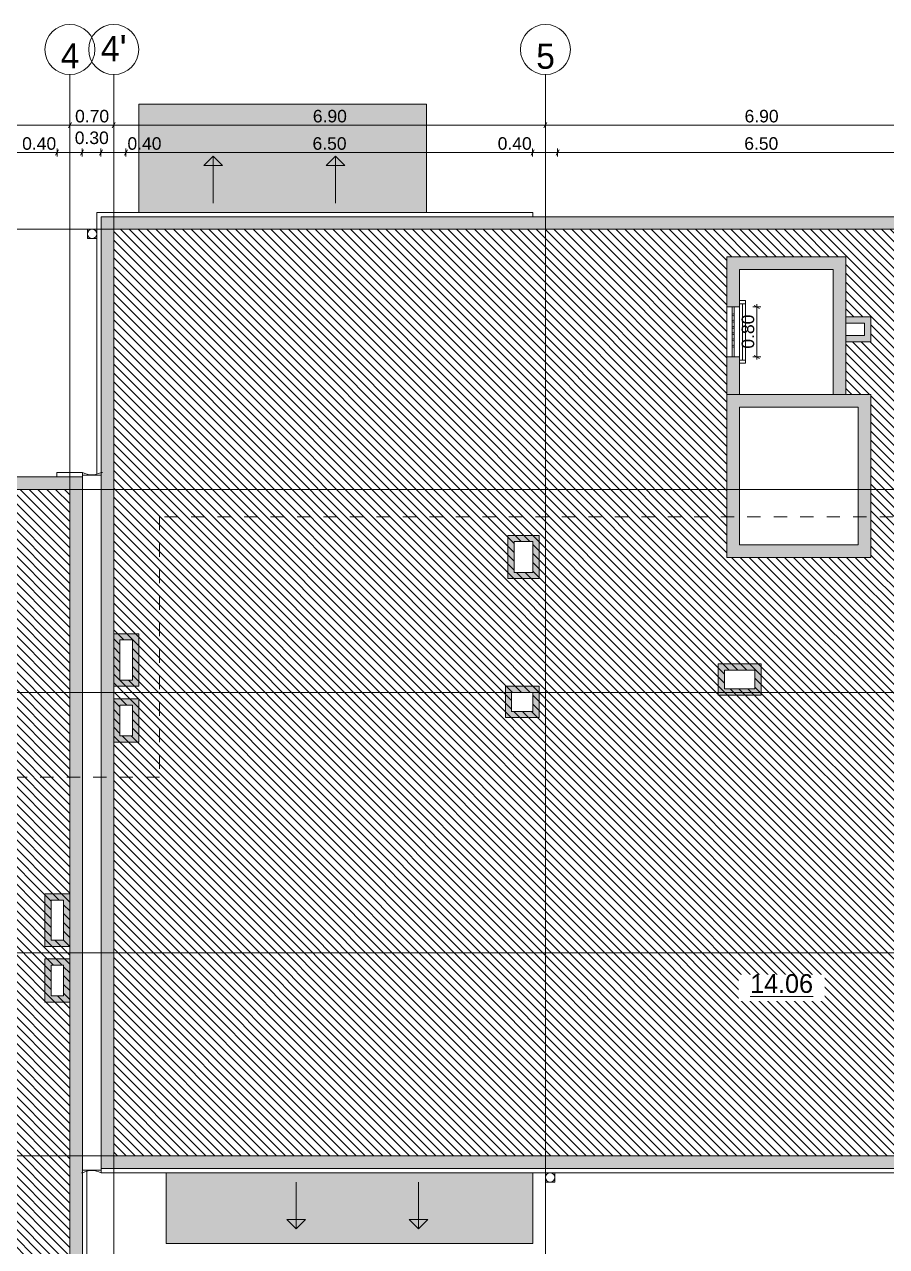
# Model space of a CAD drawing. Header units: millimetres. Extents: x 475159934 to 476245151, y 4620917055 to 4621447368.
# Drawn here: x 475253397 to 475267177, y 4621192335 to 4621211854 of the extents above; entities that cross this region are included whole.
import ezdxf

# ---------------------------------------------------------------- set-up
doc = ezdxf.new("R2010")
doc.units = ezdxf.units.MM
doc.header["$MEASUREMENT"] = 0
doc.set_wipeout_variables(frame=1)
doc.linetypes.add('Dashed', pattern=[423.333333, 211.666667, -211.666667])
doc.linetypes.add('Wipeout_Contour', pattern=[1000, 0, -1000])
for name, color, linetype, lineweight in [('0_Pen_No__42_Pen_No__250_Pen_No__5', 5, 'Continuous', 0), ('0_Pen_No__7_Pen_No__250', 7, 'Continuous', 0), ('0_Pen_No__7_Pen_No__4', 7, 'Continuous', 0), ('0_Pen_No__7_Pen_No__7', 7, 'Continuous', 0), ('0_Pen_No__7_Pen_No__8', 8, 'Continuous', 0), ('2D Drafting - General_Pen_No__1_Pen_No__7', 7, 'Continuous', 0), ('2D Drafting - General_Pen_No__250_Pen_No__154', 154, 'Continuous', 0), ('2D Drafting - General_Pen_No__250_Pen_No__7_Pen_No__154', 154, 'Continuous', 0), ('2D Drafting - General_Pen_No__250_Pen_No__7_Pen_No__250', 7, 'Continuous', 0), ('2D Drafting - General_Pen_No__250_Pen_No__7_Pen_No__7', 7, 'Continuous', 0), ('Annotation - Text_Pen_No__7_Pen_No__5', 5, 'Continuous', 0), ('Drawing & Figure_Pen_No__7', 7, 'Continuous', 0), ('gegmebi_Pen_No__7_Pen_No__7', 7, 'Continuous', 0), ('New_._Pen_No__1', 1, 'Continuous', 0), ('New_0_Pen_No__250', 7, 'Continuous', 0), ('New_2D Drafting - General_Pen_No__250_Pen_No__154', 154, 'Continuous', 0), ('New_reg_nak_Pen_No__7', 7, 'Continuous', 0), ('New_shenobebi_Pen_No__1', 1, 'Continuous', 0), ('New_shenobebi_Pen_No__7', 7, 'Continuous', 0), ('New_Structural - Bearing_Pen_No__250', 7, 'Continuous', 0), ('zoma_Pen_No__142', 142, 'Continuous', 0), ('zoma_Pen_No__5_Pen_No__5', 5, 'Continuous', 0)]:
    doc.layers.add(name, color=color, linetype=linetype, lineweight=lineweight)
doc.layers.add('0_Pen_No__7_Pen_No__252', color=7, linetype='Continuous', lineweight=0, true_color=0x666666)
doc.layers.add('zoma', color=7, linetype='Continuous')
doc.styles.add('GENERATED_STYLE_3', font='arial.ttf')
doc.styles.add('GENERATED_STYLE_4', font='ACADMTAV.TTF')
doc.styles.add('GENERATED_STYLE_6', font='avaza.ttf')
doc.dimstyles.new('GENERATED_STYLE__3', dxfattribs={"dimtxt": 200, "dimasz": 64.421331, "dimexe": 0.18, "dimexo": 3, "dimgap": 0, "dimtad": 1, "dimtih": 1, "dimtoh": 1, "dimlfac": 0.001, "dimzin": 0, "dimdsep": 46, "dimtxsty": 'GENERATED_STYLE_3', "dimblk": 'ARROWHEAD_2', "dimblk1": 'ARROWHEAD_2', "dimblk2": 'ARROWHEAD_2', "dimcen": 0.09, "dimclrd": 142, "dimclre": 142, "dimclrt": 142, "dimadec": 0, "dimazin": 0, "dimtfac": 1, "dimtdec": 4, "dimtmove": 0, "dimatfit": 3, "dimfxl": 1, "dimtolj": 1, "dimtzin": 0, "dimarcsym": 0})
doc.dimstyles.new('GENERATED_STYLE__6', dxfattribs={"dimtxt": 200, "dimasz": 64.421331, "dimexe": 0.18, "dimexo": 3, "dimgap": 0, "dimtad": 1, "dimlfac": 0.001, "dimzin": 0, "dimdsep": 46, "dimtxsty": 'GENERATED_STYLE_3', "dimblk": 'ARROWHEAD_2', "dimblk1": 'ARROWHEAD_2', "dimblk2": 'ARROWHEAD_2', "dimcen": 0.09, "dimclrd": 142, "dimclre": 142, "dimclrt": 142, "dimadec": 0, "dimazin": 0, "dimtfac": 1, "dimtdec": 4, "dimtmove": 0, "dimatfit": 3, "dimfxl": 1, "dimtolj": 1, "dimtzin": 0, "dimarcsym": 0})
doc.dimstyles.new('GENERATED_STYLE__7', dxfattribs={"dimtxt": 200, "dimasz": 64.421331, "dimexe": 0.18, "dimexo": 3, "dimgap": 0, "dimtad": 1, "dimtih": 1, "dimtoh": 1, "dimlfac": 0.001, "dimzin": 0, "dimdsep": 46, "dimtxsty": 'GENERATED_STYLE_3', "dimblk": 'ARROWHEAD_2', "dimblk1": 'ARROWHEAD_2', "dimblk2": 'ARROWHEAD_2', "dimcen": 0.09, "dimclrd": 142, "dimclre": 142, "dimclrt": 142, "dimadec": 0, "dimazin": 0, "dimtfac": 1, "dimtdec": 4, "dimtmove": 2, "dimatfit": 3, "dimfxl": 1, "dimtolj": 1, "dimtzin": 0, "dimarcsym": 0})

# ---------------------------------------------------------------- blocks, each defined once
blk = doc.blocks.new('*D305', base_point=(475826096, 4621095193))
at = {"layer": 'zoma_Pen_No__142', "color": 142, "linetype": 'Continuous', "lineweight": 0, "transparency": 16777216}
for p, q in [((475265166, 4621207343), (475265039, 4621207343)), ((475265145, 4621207318), (475265060, 4621207367)), ((475265103, 4621207343), (475265103, 4621207384)), ((475265103, 4621206543), (475265103, 4621207343)), ((475265166, 4621206543), (475265039, 4621206543)), ((475265060, 4621206567), (475265145, 4621206518)), ((475265103, 4621206501), (475265103, 4621206543))]:
    blk.add_line(p, q, dxfattribs=at)
at = {"layer": 'zoma_Pen_No__142', "color": 142, "lineweight": 0, "transparency": 16777216, "insert": (475265063, 4621206676), "char_height": 200, "attachment_point": 7, "rotation": 90, "style": 'GENERATED_STYLE_3'}
blk.add_mtext('\\A1;{\\pql;\\fArial|b0|i0|c204|p0;\\W1.000000;0.80}', dxfattribs=at)
blk = doc.blocks.new('ARROWHEAD_2')
at = {"color": 0, "linetype": 'Continuous', "lineweight": 0}
for p, q in [((0, 0), (-1, 0)), ((-0.38, -0.66), (0.38, 0.66))]:
    blk.add_line(p, q, dxfattribs=at)
blk = doc.blocks.new('*D400', base_point=(475826096, 4621095193))
at = {"layer": 'zoma_Pen_No__142', "color": 142, "linetype": 'Continuous', "lineweight": 0, "transparency": 16777216}
for p, q in [((475247249, 4621210289), (475247200, 4621210204)), ((475247224, 4621210183), (475247224, 4621210310)), ((475247224, 4621210247), (475254124, 4621210247)), ((475254149, 4621210289), (475254100, 4621210204)), ((475254124, 4621210183), (475254124, 4621210310))]:
    blk.add_line(p, q, dxfattribs=at)
at = {"layer": 'zoma_Pen_No__142', "color": 142, "lineweight": 0, "transparency": 16777216, "insert": (475250407, 4621210287), "char_height": 200, "attachment_point": 7, "style": 'GENERATED_STYLE_3'}
blk.add_mtext('\\A1;{\\pql;\\fArial|b0|i0|c204|p0;\\W1.000000;6.90}', dxfattribs=at)
blk = doc.blocks.new('*D401', base_point=(475826096, 4621095193))
at = {"layer": 'zoma_Pen_No__142', "color": 142, "linetype": 'Continuous', "lineweight": 0, "transparency": 16777216}
for p, q in [((475254149, 4621210289), (475254100, 4621210204)), ((475254124, 4621210183), (475254124, 4621210310)), ((475254124, 4621210247), (475254824, 4621210247)), ((475254849, 4621210289), (475254800, 4621210204)), ((475254824, 4621210183), (475254824, 4621210310))]:
    blk.add_line(p, q, dxfattribs=at)
at = {"layer": 'zoma_Pen_No__142', "color": 142, "lineweight": 0, "transparency": 16777216, "insert": (475254207, 4621210287), "char_height": 200, "attachment_point": 7, "style": 'GENERATED_STYLE_3'}
blk.add_mtext('\\A1;{\\pql;\\fArial|b0|i0|c204|p0;\\W1.000000;0.70}', dxfattribs=at)
blk = doc.blocks.new('*D402', base_point=(475826096, 4621095193))
at = {"layer": 'zoma_Pen_No__142', "color": 142, "linetype": 'Continuous', "lineweight": 0, "transparency": 16777216}
for p, q in [((475254849, 4621210289), (475254800, 4621210204)), ((475254824, 4621210183), (475254824, 4621210310)), ((475254824, 4621210247), (475261724, 4621210247)), ((475261749, 4621210289), (475261700, 4621210204)), ((475261724, 4621210183), (475261724, 4621210310))]:
    blk.add_line(p, q, dxfattribs=at)
at = {"layer": 'zoma_Pen_No__142', "color": 142, "lineweight": 0, "transparency": 16777216, "insert": (475258007, 4621210287), "char_height": 200, "attachment_point": 7, "style": 'GENERATED_STYLE_3'}
blk.add_mtext('\\A1;{\\pql;\\fArial|b0|i0|c204|p0;\\W1.000000;6.90}', dxfattribs=at)
blk = doc.blocks.new('*D403', base_point=(475826096, 4621095193))
at = {"layer": 'zoma_Pen_No__142', "color": 142, "linetype": 'Continuous', "lineweight": 0, "transparency": 16777216}
for p, q in [((475261749, 4621210289), (475261700, 4621210204)), ((475261724, 4621210183), (475261724, 4621210310)), ((475261724, 4621210247), (475268624, 4621210247)), ((475268649, 4621210289), (475268600, 4621210204)), ((475268624, 4621210183), (475268624, 4621210310))]:
    blk.add_line(p, q, dxfattribs=at)
at = {"layer": 'zoma_Pen_No__142', "color": 142, "lineweight": 0, "transparency": 16777216, "insert": (475264907, 4621210287), "char_height": 200, "attachment_point": 7, "style": 'GENERATED_STYLE_3'}
blk.add_mtext('\\A1;{\\pql;\\fArial|b0|i0|c204|p0;\\W1.000000;6.90}', dxfattribs=at)
blk = doc.blocks.new('*D416', base_point=(475826096, 4621095193))
at = {"layer": 'zoma_Pen_No__142', "color": 142, "linetype": 'Continuous', "lineweight": 0, "transparency": 16777216}
for p, q in [((475254349, 4621187297), (475254300, 4621187213)), ((475254324, 4621187191), (475254324, 4621187318)), ((475254324, 4621187255), (475254624, 4621187255)), ((475254649, 4621187297), (475254600, 4621187213)), ((475254624, 4621187191), (475254624, 4621187318))]:
    blk.add_line(p, q, dxfattribs=at)
blk = doc.blocks.new('*D417', base_point=(475826096, 4621095193))
at = {"layer": 'zoma_Pen_No__142', "color": 142, "linetype": 'Continuous', "lineweight": 0, "transparency": 16777216}
for p, q in [((475254649, 4621187297), (475254600, 4621187213)), ((475254624, 4621187191), (475254624, 4621187318)), ((475254624, 4621187255), (475255024, 4621187255)), ((475255049, 4621187297), (475255000, 4621187213)), ((475255024, 4621187191), (475255024, 4621187318))]:
    blk.add_line(p, q, dxfattribs=at)
blk = doc.blocks.new('*D418', base_point=(475826096, 4621095193))
at = {"layer": 'zoma_Pen_No__142', "color": 142, "linetype": 'Continuous', "lineweight": 0, "transparency": 16777216}
for p, q in [((475255049, 4621187297), (475255000, 4621187213)), ((475255024, 4621187191), (475255024, 4621187318)), ((475255024, 4621187255), (475261524, 4621187255)), ((475261549, 4621187297), (475261500, 4621187213)), ((475261524, 4621187191), (475261524, 4621187318))]:
    blk.add_line(p, q, dxfattribs=at)
at = {"layer": 'zoma_Pen_No__142', "color": 142, "lineweight": 0, "transparency": 16777216, "char_height": 200, "attachment_point": 7, "style": 'GENERATED_STYLE_3'}
for s, insert in [('\\A1;{\\pql;\\fArial|b0|i0|c204|p0;\\W1.000000;0.40}', (475255049, 4621187295)), ('\\A1;{\\pql;\\fArial|b0|i0|c204|p0;\\W1.000000;6.50}', (475258007, 4621187295)), ('\\A1;{\\pql;\\fArial|b0|i0|c204|p0;\\W1.000000;0.40}', (475260966, 4621187295))]:
    blk.add_mtext(s, dxfattribs=dict(at, insert=insert))
blk = doc.blocks.new('*D419', base_point=(475826096, 4621095193))
at = {"layer": 'zoma_Pen_No__142', "color": 142, "linetype": 'Continuous', "lineweight": 0, "transparency": 16777216}
for p, q in [((475261549, 4621187297), (475261500, 4621187213)), ((475261524, 4621187191), (475261524, 4621187318)), ((475261524, 4621187255), (475261924, 4621187255)), ((475261949, 4621187297), (475261900, 4621187213)), ((475261924, 4621187191), (475261924, 4621187318))]:
    blk.add_line(p, q, dxfattribs=at)
blk = doc.blocks.new('*D420', base_point=(475826096, 4621095193))
at = {"layer": 'zoma_Pen_No__142', "color": 142, "linetype": 'Continuous', "lineweight": 0, "transparency": 16777216}
for p, q in [((475261949, 4621187297), (475261900, 4621187213)), ((475261924, 4621187191), (475261924, 4621187318)), ((475261924, 4621187255), (475268424, 4621187255)), ((475268449, 4621187297), (475268400, 4621187213)), ((475268424, 4621187191), (475268424, 4621187318))]:
    blk.add_line(p, q, dxfattribs=at)
at = {"layer": 'zoma_Pen_No__142', "color": 142, "lineweight": 0, "transparency": 16777216, "char_height": 200, "attachment_point": 7, "style": 'GENERATED_STYLE_3'}
for s, insert in [('\\A1;{\\pql;\\fArial|b0|i0|c204|p0;\\W1.000000;6.50}', (475264907, 4621187295)), ('\\A1;{\\pql;\\fArial|b0|i0|c204|p0;\\W1.000000;0.40}', (475267866, 4621187295))]:
    blk.add_mtext(s, dxfattribs=dict(at, insert=insert))
blk = doc.blocks.new('*D437', base_point=(475826096, 4621095193))
at = {"layer": 'zoma_Pen_No__142', "color": 142, "linetype": 'Continuous', "lineweight": 0, "transparency": 16777216}
for p, q in [((475247444, 4621209853), (475247395, 4621209768)), ((475247419, 4621209747), (475247419, 4621209874)), ((475247419, 4621209810), (475253919, 4621209810)), ((475253944, 4621209853), (475253895, 4621209768)), ((475253919, 4621209747), (475253919, 4621209874))]:
    blk.add_line(p, q, dxfattribs=at)
at = {"layer": 'zoma_Pen_No__142', "color": 142, "lineweight": 0, "transparency": 16777216, "char_height": 200, "attachment_point": 7, "style": 'GENERATED_STYLE_3'}
for s, insert in [('\\A1;{\\pql;\\fArial|b0|i0|c204|p0;\\W1.000000;6.50}', (475250402, 4621209850)), ('\\A1;{\\pql;\\fArial|b0|i0|c204|p0;\\W1.000000;0.40}', (475253361, 4621209850))]:
    blk.add_mtext(s, dxfattribs=dict(at, insert=insert))
blk = doc.blocks.new('*D438', base_point=(475826096, 4621095193))
at = {"layer": 'zoma_Pen_No__142', "color": 142, "linetype": 'Continuous', "lineweight": 0, "transparency": 16777216}
for p, q in [((475253944, 4621209853), (475253895, 4621209768)), ((475253919, 4621209747), (475253919, 4621209874)), ((475253919, 4621209810), (475254319, 4621209810)), ((475254344, 4621209853), (475254295, 4621209768)), ((475254319, 4621209747), (475254319, 4621209874))]:
    blk.add_line(p, q, dxfattribs=at)
at = {"layer": 'zoma_Pen_No__142', "color": 142, "lineweight": 0, "transparency": 16777216, "insert": (475254202, 4621209941), "char_height": 200, "attachment_point": 7, "style": 'GENERATED_STYLE_3'}
blk.add_mtext('\\A1;{\\pql;\\fArial|b0|i0|c204|p0;\\W1.000000;0.30}', dxfattribs=at)
blk = doc.blocks.new('*D439', base_point=(475826096, 4621095193))
at = {"layer": 'zoma_Pen_No__142', "color": 142, "linetype": 'Continuous', "lineweight": 0, "transparency": 16777216}
for p, q in [((475254344, 4621209853), (475254295, 4621209768)), ((475254319, 4621209747), (475254319, 4621209874)), ((475254319, 4621209810), (475254619, 4621209810)), ((475254644, 4621209853), (475254595, 4621209768)), ((475254619, 4621209747), (475254619, 4621209874))]:
    blk.add_line(p, q, dxfattribs=at)
blk = doc.blocks.new('*D440', base_point=(475826096, 4621095193))
at = {"layer": 'zoma_Pen_No__142', "color": 142, "linetype": 'Continuous', "lineweight": 0, "transparency": 16777216}
for p, q in [((475254644, 4621209853), (475254595, 4621209768)), ((475254619, 4621209747), (475254619, 4621209874)), ((475254619, 4621209810), (475255019, 4621209810)), ((475255044, 4621209853), (475254995, 4621209768)), ((475255019, 4621209747), (475255019, 4621209874))]:
    blk.add_line(p, q, dxfattribs=at)
blk = doc.blocks.new('*D441', base_point=(475826096, 4621095193))
at = {"layer": 'zoma_Pen_No__142', "color": 142, "linetype": 'Continuous', "lineweight": 0, "transparency": 16777216}
for p, q in [((475255044, 4621209853), (475254995, 4621209768)), ((475255019, 4621209747), (475255019, 4621209874)), ((475255019, 4621209810), (475261519, 4621209810)), ((475261544, 4621209853), (475261495, 4621209768)), ((475261519, 4621209747), (475261519, 4621209874))]:
    blk.add_line(p, q, dxfattribs=at)
at = {"layer": 'zoma_Pen_No__142', "color": 142, "lineweight": 0, "transparency": 16777216, "char_height": 200, "attachment_point": 7, "style": 'GENERATED_STYLE_3'}
for s, insert in [('\\A1;{\\pql;\\fArial|b0|i0|c204|p0;\\W1.000000;0.40}', (475255044, 4621209850)), ('\\A1;{\\pql;\\fArial|b0|i0|c204|p0;\\W1.000000;6.50}', (475258002, 4621209850)), ('\\A1;{\\pql;\\fArial|b0|i0|c204|p0;\\W1.000000;0.40}', (475260961, 4621209850))]:
    blk.add_mtext(s, dxfattribs=dict(at, insert=insert))
blk = doc.blocks.new('*D442', base_point=(475826096, 4621095193))
at = {"layer": 'zoma_Pen_No__142', "color": 142, "linetype": 'Continuous', "lineweight": 0, "transparency": 16777216}
for p, q in [((475261544, 4621209853), (475261495, 4621209768)), ((475261519, 4621209747), (475261519, 4621209874)), ((475261519, 4621209810), (475261919, 4621209810)), ((475261944, 4621209853), (475261895, 4621209768)), ((475261919, 4621209747), (475261919, 4621209874))]:
    blk.add_line(p, q, dxfattribs=at)
blk = doc.blocks.new('*D443', base_point=(475826096, 4621095193))
at = {"layer": 'zoma_Pen_No__142', "color": 142, "linetype": 'Continuous', "lineweight": 0, "transparency": 16777216}
for p, q in [((475261944, 4621209853), (475261895, 4621209768)), ((475261919, 4621209747), (475261919, 4621209874)), ((475261919, 4621209810), (475268419, 4621209810)), ((475268444, 4621209853), (475268395, 4621209768)), ((475268419, 4621209747), (475268419, 4621209874))]:
    blk.add_line(p, q, dxfattribs=at)
at = {"layer": 'zoma_Pen_No__142', "color": 142, "lineweight": 0, "transparency": 16777216, "char_height": 200, "attachment_point": 7, "style": 'GENERATED_STYLE_3'}
for s, insert in [('\\A1;{\\pql;\\fArial|b0|i0|c204|p0;\\W1.000000;6.50}', (475264902, 4621209850)), ('\\A1;{\\pql;\\fArial|b0|i0|c204|p0;\\W1.000000;0.40}', (475267861, 4621209850))]:
    blk.add_mtext(s, dxfattribs=dict(at, insert=insert))
blk = doc.blocks.new('*D1002', base_point=(475826096, 4621095193))
at = {"layer": 'zoma_Pen_No__142', "color": 142, "linetype": 'Continuous', "lineweight": 0, "transparency": 16777216}
for p, q in [((475300055, 4621208783), (475299928, 4621208783)), ((475300034, 4621208759), (475299949, 4621208808)), ((475299992, 4621208783), (475299992, 4621208825)), ((475299992, 4621189429), (475299992, 4621208783)), ((475300055, 4621189429), (475299928, 4621189429)), ((475299949, 4621189453), (475300034, 4621189404)), ((475299992, 4621189387), (475299992, 4621189429))]:
    blk.add_line(p, q, dxfattribs=at)
at = {"layer": 'zoma_Pen_No__142', "color": 142, "lineweight": 0, "transparency": 16777216, "insert": (475299952, 4621198763), "char_height": 200, "attachment_point": 7, "rotation": 90, "style": 'GENERATED_STYLE_3'}
blk.add_mtext('\\A1;{\\pql;\\fArial|b0|i0|c204|p0;\\W1.000000;19.35}', dxfattribs=at)
blk = doc.blocks.new('*D1004', base_point=(475826096, 4621095193))
at = {"layer": 'zoma_Pen_No__142', "color": 142, "linetype": 'Continuous', "lineweight": 0, "transparency": 16777216}
for p, q in [((475299169, 4621193608), (475299253, 4621193559)), ((475299275, 4621193583), (475299147, 4621193583)), ((475299211, 4621189829), (475299211, 4621193583)), ((475299275, 4621189829), (475299147, 4621189829)), ((475299169, 4621189853), (475299253, 4621189804))]:
    blk.add_line(p, q, dxfattribs=at)
at = {"layer": 'zoma_Pen_No__142', "color": 142, "lineweight": 0, "transparency": 16777216, "char_height": 200, "attachment_point": 7, "rotation": 90, "style": 'GENERATED_STYLE_3'}
for s, insert in [('\\A1;{\\pql;\\fArial|b0|i0|c204|p0;\\W1.000000;0.40}', (475299171, 4621193025)), ('\\A1;{\\pql;\\fArial|b0|i0|c204|p0;\\W1.000000;3.75}', (475299171, 4621191439))]:
    blk.add_mtext(s, dxfattribs=dict(at, insert=insert))
blk = doc.blocks.new('*D1016', base_point=(475826096, 4621095193))
at = {"layer": 'zoma_Pen_No__142', "color": 142, "linetype": 'Continuous', "lineweight": 0, "transparency": 16777216}
for p, q in [((475299275, 4621208783), (475299147, 4621208783)), ((475299253, 4621208759), (475299169, 4621208808)), ((475299211, 4621208783), (475299211, 4621208825)), ((475299211, 4621208383), (475299211, 4621208783)), ((475299275, 4621208383), (475299147, 4621208383)), ((475299169, 4621208408), (475299253, 4621208359))]:
    blk.add_line(p, q, dxfattribs=at)

msp = doc.modelspace()

# ---------------------------------------------------------------- hatches: boundary and pattern name
at = {"layer": '0_Pen_No__7_Pen_No__252', "linetype": 'Continuous', "lineweight": 0, "true_color": 0x666666}
h = msp.add_hatch(dxfattribs=at)
h.set_pattern_fill('COMMON_BRICK', color=251, style=0, pattern_type=2)
h.set_pattern_definition([(315, (475249777.87, 4621214867.63), (70.71068, 70.71068), [])])
h.paths.add_polyline_path([(475254824.204, 4621208582.818), (475275524.24, 4621208582.818), (475275524.24, 4621193782.818), (475254824.204, 4621193782.818)])
h.paths.add_polyline_path([(475254924.064, 4621201383.18), (475255124.064, 4621201383.18), (475255124.064, 4621202023.186), (475254924.064, 4621202023.186)], flags=0)
h.paths.add_polyline_path([(475255123.427, 4621200493.186), (475255123.427, 4621200983.186), (475254924.064, 4621200983.186), (475254924.064, 4621200493.186)], flags=0)
h.paths.add_polyline_path([(475261184.057, 4621201182.848), (475261184.057, 4621200883.173), (475261524.064, 4621200883.173), (475261524.064, 4621201182.848)], flags=0)
h.paths.add_polyline_path([(475261224.043, 4621203593.367), (475261224.043, 4621203103.18), (475261524.043, 4621203103.18), (475261524.043, 4621203593.367)], flags=0)
h.paths.add_polyline_path([(475265073.434, 4621201243.105), (475265073.434, 4621201543.105), (475264583.695, 4621201543.105), (475264583.695, 4621201243.105)], flags=0)
h.paths.add_polyline_path([(475264624.204, 4621203342.75), (475264624.204, 4621205182.818), (475264624.204, 4621208142.786), (475266524.204, 4621208142.786), (475266524.204, 4621207183.415), (475266924.057, 4621207183.415), (475266924.057, 4621206783.412), (475266524.204, 4621206783.412), (475266524.204, 4621205942.75), (475266924.204, 4621205942.75), (475266924.204, 4621203342.75)], flags=0)
h.paths.add_polyline_path([(475275224.043, 4621200983.18), (475275224.043, 4621200343.166), (475275424.064, 4621200343.166), (475275424.064, 4621200983.18)], flags=0)
h.paths.add_polyline_path([(475275224.043, 4621201383.18), (475275424.064, 4621201383.179), (475275424.066, 4621202323.179), (475275224.045, 4621202323.18)], flags=0)
h = msp.add_hatch(dxfattribs=at)
h.set_pattern_fill('COMMON_BRICK', color=251, style=0, pattern_type=2)
h.set_pattern_definition([(315, (475228378.01, 4621210713.01), (70.71068, 70.71068), [])])
h.paths.add_polyline_path([(475233424.343, 4621204428.197), (475254124.379, 4621204428.197), (475254124.379, 4621189628.197), (475233424.343, 4621189628.197)])
h.paths.add_polyline_path([(475233524.061, 4621196188.544), (475233724.04, 4621196188.544), (475233724.043, 4621196828.544), (475233524.064, 4621196828.544)], flags=0)
h.paths.add_polyline_path([(475239634.057, 4621196728.525), (475240124.057, 4621196728.525), (475240124.057, 4621197028.212), (475239634.057, 4621197028.212)], flags=0)
h.paths.add_polyline_path([(475239824.043, 4621198948.544), (475240324.043, 4621198948.544), (475240324.064, 4621199188.469), (475240124.057, 4621199188.469), (475240124.057, 4621199438.732), (475239824.043, 4621199438.732)], flags=0)
h.paths.add_polyline_path([(475243224.343, 4621201028.197), (475243224.343, 4621203988.165), (475245124.343, 4621203988.165), (475245124.343, 4621203028.779), (475245524.058, 4621203028.779), (475245524.058, 4621202628.777), (475245124.343, 4621202628.777), (475245124.343, 4621201788.13), (475245524.343, 4621201788.13), (475245524.343, 4621199188.13), (475243224.343, 4621199188.13)], flags=0)
h.paths.add_polyline_path([(475243834.059, 4621197388.469), (475243834.059, 4621197088.469), (475244324.059, 4621197088.469), (475244324.059, 4621197388.469)], flags=0)
h.paths.add_polyline_path([(475247224.344, 4621196528.544), (475247714.057, 4621196528.544), (475247714.057, 4621196828.544), (475247224.344, 4621196828.544), (475247124.064, 4621196828.544), (475247124.064, 4621196528.544)], flags=0)
h.paths.add_polyline_path([(475247424.024, 4621198858.505), (475247724.024, 4621198858.505), (475247724.024, 4621199348.524), (475247424.024, 4621199348.524)], flags=0)
h.paths.add_polyline_path([(475253824.322, 4621197868.205), (475253824.322, 4621197228.205), (475254024.343, 4621197228.204), (475254024.343, 4621197868.204)], flags=0)
h.paths.add_polyline_path([(475254024.343, 4621196828.205), (475253824.322, 4621196828.205), (475253824.322, 4621196338.205), (475254024.343, 4621196338.205)], flags=0)
at = {"layer": '0_Pen_No__7_Pen_No__8', "linetype": 'Continuous', "lineweight": 0, "true_color": 0xb9b9b9}
for points in [[(475259824.016, 4621210582.869), (475255224.016, 4621210582.855), (475255224.016, 4621208852.855), (475259824.016, 4621208852.855)], [(475261524.344, 4621192382.86), (475255664.344, 4621192382.878), (475255664.344, 4621193513.201), (475261524.344, 4621193513.201)]]:
    msp.add_hatch(color=9, dxfattribs=at).paths.add_polyline_path(points)
at = {"layer": '2D Drafting - General_Pen_No__250_Pen_No__154', "linetype": 'Continuous', "lineweight": 0}
h = msp.add_hatch(color=154, dxfattribs=at)
h.paths.add_polyline_path([(475264624.204, 4621203342.71), (475264624.204, 4621203542.632), (475264624.204, 4621205942.71), (475264824.227, 4621205942.71), (475266924.204, 4621205942.71), (475266924.204, 4621203342.758)])
h.paths.add_polyline_path([(475266724.204, 4621203542.755), (475266724.204, 4621205742.71), (475264824.227, 4621205742.71), (475264824.227, 4621203542.644)], flags=0)
at = {"layer": '2D Drafting - General_Pen_No__250_Pen_No__7_Pen_No__154', "linetype": 'Continuous', "lineweight": 0}
for points in [[(475264624.204, 4621207342.71), (475264824.204, 4621207342.71), (475264824.204, 4621207942.71), (475266324.204, 4621207942.71), (475266324.204, 4621205942.71), (475266524.204, 4621205942.71), (475266524.204, 4621208142.71), (475264624.204, 4621208142.71)], [(475266524.064, 4621206783.412), (475266524.064, 4621206883.412), (475266824.057, 4621206883.412), (475266824.057, 4621207084.091), (475266524.064, 4621207084.091), (475266524.064, 4621207183.474), (475266924.065, 4621207183.474), (475266924.065, 4621206783.412)], [(475264624.204, 4621206542.71), (475264824.204, 4621206542.71), (475264824.204, 4621205942.71), (475264624.204, 4621205942.71)]]:
    msp.add_hatch(color=154, dxfattribs=at).paths.add_polyline_path(points)
h = msp.add_hatch(color=154, dxfattribs=at)
h.paths.add_polyline_path([(475233224.343, 4621189428.205), (475233224.343, 4621204628.205), (475254324.343, 4621204628.205), (475254324.343, 4621189428.197)])
h.paths.add_polyline_path([(475233424.343, 4621189628.198), (475254124.379, 4621189628.198), (475254124.379, 4621204428.198), (475233424.343, 4621204428.198)], flags=0)
at = {"layer": 'New_2D Drafting - General_Pen_No__250_Pen_No__154', "linetype": 'Continuous', "lineweight": 0}
h = msp.add_hatch(color=154, dxfattribs=at)
h.paths.add_polyline_path([(475261124.344, 4621203693.224), (475261124.344, 4621203003.205), (475261624.043, 4621203003.205), (475261624.043, 4621203693.224)])
h.paths.add_polyline_path([(475261524.043, 4621203593.367), (475261224.043, 4621203593.367), (475261224.043, 4621203103.18), (475261524.043, 4621203103.18)], flags=0)
h = msp.add_hatch(color=154, dxfattribs=at)
h.paths.add_polyline_path([(475254824.343, 4621202123.042), (475254824.343, 4621201283.18), (475255224.064, 4621201283.18), (475255224.064, 4621202123.042)])
h.paths.add_polyline_path([(475254924.064, 4621201383.18), (475255124.064, 4621201383.18), (475255124.064, 4621202023.186), (475254924.064, 4621202023.186)], flags=0)
h = msp.add_hatch(color=154, dxfattribs=at)
h.paths.add_polyline_path([(475264484.786, 4621201643.105), (475264484.786, 4621201142.779), (475265173.434, 4621201142.779), (475265173.434, 4621201643.105)])
h.paths.add_polyline_path([(475265073.434, 4621201243.105), (475265073.434, 4621201543.105), (475264583.695, 4621201543.105), (475264583.695, 4621201243.105)], flags=0)
h = msp.add_hatch(color=154, dxfattribs=at)
h.paths.add_polyline_path([(475261624.337, 4621201283.158), (475261084.149, 4621201283.158), (475261084.149, 4621200782.841), (475261624.337, 4621200782.841)])
h.paths.add_polyline_path([(475261184.057, 4621200883.173), (475261524.064, 4621200883.173), (475261524.064, 4621201182.848), (475261184.057, 4621201182.848)], flags=0)
h = msp.add_hatch(color=154, dxfattribs=at)
h.paths.add_polyline_path([(475254824.343, 4621200392.667), (475255224.343, 4621200392.667), (475255224.343, 4621201083.186), (475254824.343, 4621201083.186)])
h.paths.add_polyline_path([(475255123.427, 4621200493.186), (475255123.427, 4621200983.186), (475254924.064, 4621200983.186), (475254924.064, 4621200493.186)], flags=0)
h = msp.add_hatch(color=154, dxfattribs=at)
h.paths.add_polyline_path([(475254124.343, 4621197968.4), (475253724.343, 4621197968.4), (475253724.343, 4621197128.205), (475254124.343, 4621197128.203)])
h.paths.add_polyline_path([(475254024.343, 4621197228.204), (475254024.343, 4621197868.204), (475253824.322, 4621197868.205), (475253824.322, 4621197228.205)], flags=0)
h = msp.add_hatch(color=154, dxfattribs=at)
h.paths.add_polyline_path([(475253724.343, 4621196238.025), (475254124.343, 4621196238.025), (475254124.343, 4621196928.205), (475253724.343, 4621196928.205)])
h.paths.add_polyline_path([(475253824.322, 4621196828.205), (475253824.322, 4621196338.205), (475254024.343, 4621196338.205), (475254024.343, 4621196828.205)], flags=0)

# ---------------------------------------------------------------- linework, layer by layer
at = {"layer": '0_Pen_No__42_Pen_No__250_Pen_No__5', "color": 5, "linetype": 'Continuous', "lineweight": 0}
for centre in [(475254124.344, 4621211454.196), (475254124.344, 4621211454.196), (475254824.344, 4621211454.196), (475261724.344, 4621211453.832), (475261724.344, 4621211453.832)]:
    msp.add_circle(centre, 400, dxfattribs=at)
at = {"layer": '0_Pen_No__7_Pen_No__250', "color": 7, "linetype": 'Continuous', "lineweight": 0, "flags": 128}
for points in [[(475256414.159, 4621209000.462), (475256414.159, 4621209750.462), (475256564.159, 4621209600.462), (475256264.159, 4621209600.462), (475256414.159, 4621209750.462)], [(475258368.755, 4621209000.462), (475258368.755, 4621209750.462), (475258518.755, 4621209600.462), (475258218.755, 4621209600.462), (475258368.755, 4621209750.462)], [(475264624.204, 4621203342.758), (475266924.204, 4621203342.758), (475266924.204, 4621205942.71), (475264624.204, 4621205942.71)], [(475266724.204, 4621203542.755), (475264824.227, 4621203542.644), (475264824.227, 4621205742.71), (475266724.204, 4621205742.71)], [(475257741.976, 4621193365.594), (475257741.976, 4621192615.594), (475257891.976, 4621192765.594), (475257591.976, 4621192765.594), (475257741.976, 4621192615.594)], [(475259696.572, 4621193365.594), (475259696.572, 4621192615.594), (475259846.572, 4621192765.594), (475259546.572, 4621192765.594), (475259696.572, 4621192615.594)]]:
    msp.add_lwpolyline(points, close=True, dxfattribs=at)
at = {"layer": '0_Pen_No__7_Pen_No__4', "color": 7, "linetype": 'Continuous', "lineweight": 0, "flags": 128}
for points in [[(475254824.204, 4621208582.818), (475275524.24, 4621208582.818), (475275524.24, 4621193782.818), (475254824.204, 4621193782.818)], [(475264624.204, 4621203342.75), (475264624.204, 4621205182.818), (475264624.204, 4621208142.786), (475266524.204, 4621208142.786), (475266524.204, 4621207183.415), (475266924.057, 4621207183.415), (475266924.057, 4621206783.412), (475266524.204, 4621206783.412), (475266524.204, 4621205942.75), (475266924.204, 4621205942.75), (475266924.204, 4621203342.75)], [(475233424.343, 4621204428.197), (475254124.379, 4621204428.197), (475254124.379, 4621189628.197), (475233424.343, 4621189628.197)], [(475261224.043, 4621203593.367), (475261224.043, 4621203103.18), (475261524.043, 4621203103.18), (475261524.043, 4621203593.367)], [(475254924.064, 4621201383.18), (475255124.064, 4621201383.18), (475255124.064, 4621202023.186), (475254924.064, 4621202023.186)], [(475265073.434, 4621201243.105), (475265073.434, 4621201543.105), (475264583.695, 4621201543.105), (475264583.695, 4621201243.105)], [(475261184.057, 4621201182.848), (475261184.057, 4621200883.173), (475261524.064, 4621200883.173), (475261524.064, 4621201182.848)], [(475255123.427, 4621200493.186), (475255123.427, 4621200983.186), (475254924.064, 4621200983.186), (475254924.064, 4621200493.186)], [(475253824.322, 4621197868.205), (475253824.322, 4621197228.205), (475254024.343, 4621197228.204), (475254024.343, 4621197868.204)], [(475254024.343, 4621196828.205), (475253824.322, 4621196828.205), (475253824.322, 4621196338.205), (475254024.343, 4621196338.205)]]:
    msp.add_lwpolyline(points, close=True, dxfattribs=at)
at = {"layer": '0_Pen_No__7_Pen_No__7', "color": 7, "linetype": 'Continuous', "lineweight": 0, "flags": 128}
for points in [[(475259824.016, 4621210582.869), (475255224.016, 4621210582.855), (475255224.016, 4621208852.855), (475259824.016, 4621208852.855)], [(475261524.344, 4621192382.86), (475255664.344, 4621192382.878), (475255664.344, 4621193513.201), (475261524.344, 4621193513.201)]]:
    msp.add_lwpolyline(points, close=True, dxfattribs=at)
at = {"layer": '2D Drafting - General_Pen_No__1_Pen_No__7', "color": 7, "linetype": 'Continuous', "lineweight": 0, "flags": 128}
msp.add_lwpolyline([(475264624.07, 4621206542.71), (475264624.07, 4621207342.71), (475264824.07, 4621207342.71), (475264824.07, 4621206542.71)], close=True, dxfattribs=at)
at = {"layer": '2D Drafting - General_Pen_No__1_Pen_No__7', "color": 7, "linetype": 'Continuous', "lineweight": 0}
for centre, radius in [((475254479.35, 4621208507.833), 75), ((475264724.07, 4621207215.542), 15), ((475264724.07, 4621207115.542), 15), ((475264724.07, 4621207015.542), 15), ((475264724.07, 4621206915.542), 15), ((475264724.07, 4621206815.542), 15), ((475264724.07, 4621206715.542), 15), ((475261799.35, 4621193438.418), 75)]:
    msp.add_circle(centre, radius, dxfattribs=at)
at = {"layer": '2D Drafting - General_Pen_No__250_Pen_No__7_Pen_No__250', "color": 7, "linetype": 'Continuous', "lineweight": 0, "flags": 128}
msp.add_lwpolyline([(475266524.064, 4621206783.412), (475266524.064, 4621206883.412), (475266824.057, 4621206883.412), (475266824.057, 4621207084.091), (475266524.064, 4621207084.091), (475266524.064, 4621207183.474), (475266924.065, 4621207183.474), (475266924.065, 4621206783.412)], close=True, dxfattribs=at)
at = {"layer": '2D Drafting - General_Pen_No__250_Pen_No__7_Pen_No__7', "color": 7, "linetype": 'Continuous', "lineweight": 0, "flags": 128}
for points in [[(475264624.204, 4621207342.71), (475264824.204, 4621207342.71), (475264824.204, 4621207942.71), (475266324.204, 4621207942.71), (475266324.204, 4621205942.71), (475266524.204, 4621205942.71), (475266524.204, 4621208142.71), (475264624.204, 4621208142.71)], [(475264624.204, 4621206542.71), (475264824.204, 4621206542.71), (475264824.204, 4621205942.71), (475264624.204, 4621205942.71)], [(475233224.343, 4621189428.205), (475233224.343, 4621204628.205), (475254324.343, 4621204628.205), (475254324.343, 4621189428.197)], [(475233424.343, 4621189628.198), (475254124.379, 4621189628.198), (475254124.379, 4621204428.198), (475233424.343, 4621204428.198)]]:
    msp.add_lwpolyline(points, close=True, dxfattribs=at)
at = {"layer": 'Drawing & Figure_Pen_No__7', "color": 7, "linetype": 'Continuous', "lineweight": 0}
for p, q in [((475264709.07, 4621207342.71), (475264709.07, 4621206542.71)), ((475264739.07, 4621206542.71), (475264739.07, 4621207342.71))]:
    msp.add_line(p, q, dxfattribs=at)
at = {"layer": 'gegmebi_Pen_No__7_Pen_No__7', "color": 7, "linetype": 'Continuous', "lineweight": 0}
for p, q in [((475254404.35, 4621208432.833), (475254404.35, 4621208582.833)), ((475254404.35, 4621208582.833), (475254554.35, 4621208582.833)), ((475254554.35, 4621208582.833), (475254554.35, 4621208432.833)), ((475254554.35, 4621208432.833), (475254404.35, 4621208432.833)), ((475261724.35, 4621193363.418), (475261724.35, 4621193513.418)), ((475261724.35, 4621193513.418), (475261874.35, 4621193513.418)), ((475261874.35, 4621193513.418), (475261874.35, 4621193363.418)), ((475261874.35, 4621193363.418), (475261724.35, 4621193363.418))]:
    msp.add_line(p, q, dxfattribs=at)
at = {"layer": 'New_0_Pen_No__250', "color": 7, "linetype": 'Continuous', "lineweight": 0}
for points in [[(475266524.057, 4621207083.415), (475266824.057, 4621207083.415), (475266824.057, 4621206883.412), (475266524.057, 4621206883.412)], [(475266524.064, 4621207183.415), (475266924.057, 4621207183.415), (475266924.057, 4621206783.412), (475266524.064, 4621206783.412)], [(475261624.043, 4621203693.367), (475261124.043, 4621203693.367), (475261124.043, 4621203003.18), (475261624.043, 4621203003.18)], [(475261524.043, 4621203593.367), (475261224.043, 4621203593.367), (475261224.043, 4621203103.18), (475261524.043, 4621203103.18)], [(475254824.064, 4621201283.18), (475255224.064, 4621201283.18), (475255224.064, 4621202123.186), (475254824.064, 4621202123.186)], [(475254924.064, 4621201383.18), (475255124.064, 4621201383.18), (475255124.064, 4621202023.186), (475254924.064, 4621202023.186)], [(475264483.695, 4621201143.105), (475265173.434, 4621201143.105), (475265173.434, 4621201643.105), (475264483.695, 4621201643.105)], [(475264583.695, 4621201243.105), (475265073.434, 4621201243.105), (475265073.434, 4621201543.105), (475264583.695, 4621201543.105)], [(475261084.057, 4621200783.173), (475261624.064, 4621200783.173), (475261624.064, 4621201283.158), (475261084.057, 4621201283.158)], [(475254824.064, 4621200393.186), (475255223.427, 4621200393.186), (475255223.427, 4621201083.186), (475254824.064, 4621201083.186)], [(475261184.057, 4621200883.173), (475261524.064, 4621200883.173), (475261524.064, 4621201183.158), (475261184.057, 4621201183.158)], [(475254924.064, 4621200493.186), (475255123.427, 4621200493.186), (475255123.427, 4621200983.186), (475254924.064, 4621200983.186)], [(475253724.322, 4621197968.205), (475254124.343, 4621197968.204), (475254124.343, 4621197128.203), (475253724.322, 4621197128.205)], [(475253824.322, 4621197868.205), (475254024.343, 4621197868.204), (475254024.343, 4621197228.204), (475253824.322, 4621197228.205)], [(475253724.322, 4621196238.205), (475254124.343, 4621196238.205), (475254124.343, 4621196928.205), (475253724.322, 4621196928.205)], [(475253824.322, 4621196338.205), (475254024.343, 4621196338.205), (475254024.343, 4621196828.205), (475253824.322, 4621196828.205)]]:
    msp.add_lwpolyline(points, close=True, dxfattribs=at)
at = {"layer": 'New_reg_nak_Pen_No__7', "color": 7, "linetype": 'Continuous', "lineweight": 0, "flags": 128}
for points in [[(475261524.343, 4621208782.833), (475261524.343, 4621208852.833), (475254554.342, 4621208852.833), (475254554.342, 4621204671.235)], [(475253916.775, 4621204628.205), (475253916.775, 4621204698.205), (475254324.344, 4621204698.205), (475254324.343, 4621189428.205)], [(475254394.003, 4621193557.119), (475254394.003, 4621189428.197), (475254324.343, 4621189428.197)], [(475254624.343, 4621193582.825), (475254624.343, 4621193512.833), (475275724.204, 4621193512.833), (475275724.204, 4621193582.84)]]:
    msp.add_lwpolyline(points, dxfattribs=at)
at = {"layer": 'New_shenobebi_Pen_No__1', "color": 1, "linetype": 'Dashed', "lineweight": 0}
msp.add_lwpolyline([(475301568.755, 4621203988.509), (475255555.504, 4621203988.509), (475255555.504, 4621199833.873), (475228397.687, 4621199833.873)], dxfattribs=at)
at = {"layer": 'New_shenobebi_Pen_No__7', "color": 7, "linetype": 'Dashed', "lineweight": 0}
for points in [[(475264824.07, 4621207392.71), (475264824.07, 4621207442.71), (475264924.07, 4621207442.71), (475264924.07, 4621207392.71)], [(475264824.07, 4621206442.71), (475264824.07, 4621206492.71), (475264924.07, 4621206492.71), (475264924.07, 4621206442.71)]]:
    msp.add_lwpolyline(points, close=True, dxfattribs=at)
at = {"layer": 'New_shenobebi_Pen_No__7', "color": 7, "linetype": 'Continuous', "lineweight": 0}
msp.add_lwpolyline([(475264874.07, 4621206492.71), (475264874.07, 4621207392.71), (475264924.07, 4621207392.71), (475264924.07, 4621206492.71)], close=True, dxfattribs=at)
at = {"layer": 'New_Structural - Bearing_Pen_No__250', "color": 7, "linetype": 'Continuous', "lineweight": 0}
for points in [[(475254324.343, 4621204700.342, 0.265787946), (475254624.419, 4621204700.342), (475254644.329, 4621204700.342), (475254644.329, 4621204698.551), (475254624.419, 4621204698.551), (475254624.419, 4621204654.611), (475254324.343, 4621204654.611), (475254324.343, 4621204698.551), (475254309.715, 4621204698.551), (475254309.715, 4621204700.342)], [(475254324.343, 4621193511.388, -0.265787946), (475254624.419, 4621193511.388), (475254644.329, 4621193511.388), (475254644.329, 4621193513.179), (475254624.419, 4621193513.179), (475254624.419, 4621193557.119), (475254324.343, 4621193557.119), (475254324.343, 4621193513.179), (475254309.715, 4621193513.179), (475254309.715, 4621193511.388)]]:
    msp.add_lwpolyline(points, format="xyb", close=True, dxfattribs=at)
at = {"layer": 'zoma_Pen_No__5_Pen_No__5', "color": 5, "linetype": 'Continuous', "lineweight": 0}
for p, q in [((475254124.344, 4621211054.196), (475254124.344, 4621184744.761)), ((475254824.344, 4621211053.832), (475254824.344, 4621184744.761)), ((475261724.344, 4621211053.832), (475261724.344, 4621184744.761)), ((475229343.793, 4621208582.848), (475300771.4, 4621208582.848)), ((475229343.793, 4621204428.212), (475300771.4, 4621204428.212)), ((475229343.793, 4621201182.848), (475300771.4, 4621201182.848)), ((475229343.793, 4621197028.212), (475300771.4, 4621197028.212)), ((475229343.793, 4621193782.848), (475300771.4, 4621193782.848))]:
    msp.add_line(p, q, dxfattribs=at)

# ---------------------------------------------------------------- texts
at = {"layer": 'Annotation - Text_Pen_No__7_Pen_No__5', "color": 5, "linetype": 'Continuous', "lineweight": 0, "char_height": 400, "attachment_point": 2, "style": 'GENERATED_STYLE_4'}
for s, insert in [("\\A1;{\\pqc;\\fAcadMtavr|b0|i0|c0|p0;\\W1.000000;4\\fArial|b0|i0|c204|p0;\\H1.093750x;\\W1.000000;'}", (475254826.501, 4621211686.311)), ('\\A1;{\\pqc;\\fAcadMtavr|b0|i0|c0|p0;\\W1.000000;4}', (475254126.501, 4621211553.234)), ('\\A1;{\\pqc;\\fAcadMtavr|b0|i0|c0|p0;\\W1.000000;5}', (475261726.501, 4621211546.069))]:
    msp.add_mtext(s, dxfattribs=dict(at, insert=insert))

# ---------------------------------------------------------------- dimensions: what is measured, and where the dimension line sits
at = {"layer": 'zoma', "color": 142, "linetype": 'Continuous', "lineweight": 0}
for base, p1, p2, dimstyle, picture, middle in [((475254124.068, 4621210246.515), (475247224.064, 4621208583.399), (475254124.068, 4621209810.716), 'GENERATED_STYLE__3', '*D400', (475250666.062, 4621210386.515)), ((475254824.068, 4621210246.515), (475254124.068, 4621209810.716), (475254824.068, 4621209810.716), 'GENERATED_STYLE__3', '*D401', (475254466.064, 4621210386.515)), ((475261724.064, 4621210246.515), (475254824.068, 4621209810.716), (475261724.064, 4621209309.478), 'GENERATED_STYLE__3', '*D402', (475258266.062, 4621210386.515)), ((475268624.064, 4621210246.515), (475261724.064, 4621209309.478), (475268624.064, 4621209384.441), 'GENERATED_STYLE__3', '*D403', (475265166.06, 4621210386.515)), ((475254319.097, 4621209810.496), (475253919.09, 4621189828.544), (475254319.097, 4621189428.544), 'GENERATED_STYLE__3', '*D438', (475253619.669, 4621209950.496)), ((475253919.09, 4621209810.496), (475247419.09, 4621189428.544), (475253919.09, 4621189828.544), 'GENERATED_STYLE__3', '*D437', (475250661.086, 4621209950.496)), ((475254619.097, 4621209810.496), (475254319.097, 4621189428.544), (475254619.097, 4621193983.179), 'GENERATED_STYLE__7', '*D439', (475254461.093, 4621210041.101)), ((475261519.091, 4621209810.496), (475255019.09, 4621205126.001), (475261519.091, 4621205126.001), 'GENERATED_STYLE__3', '*D441', (475258261.087, 4621209950.496)), ((475268419.09, 4621209810.496), (475261919.09, 4621205126.001), (475268419.09, 4621205126.001), 'GENERATED_STYLE__3', '*D443', (475265161.086, 4621209950.496)), ((475255019.09, 4621209810.496), (475254619.097, 4621193983.179), (475255019.09, 4621205126.001), 'GENERATED_STYLE__3', '*D440', (475255302.503, 4621209950.496)), ((475261919.09, 4621209810.496), (475261519.091, 4621205126.001), (475261919.09, 4621205126.001), 'GENERATED_STYLE__3', '*D442', (475261219.67, 4621209950.496)), ((475255024.064, 4621187254.89), (475254624.071, 4621193362.434), (475255024.064, 4621204505.256), 'GENERATED_STYLE__3', '*D417', (475255307.478, 4621187394.89)), ((475261524.065, 4621187254.89), (475255024.064, 4621204505.256), (475261524.065, 4621204505.256), 'GENERATED_STYLE__3', '*D418', (475258266.061, 4621187394.89)), ((475261924.064, 4621187254.89), (475261524.065, 4621204505.256), (475261924.064, 4621204505.256), 'GENERATED_STYLE__3', '*D419', (475261224.644, 4621187394.89)), ((475268424.064, 4621187254.89), (475261924.064, 4621204505.256), (475268424.064, 4621204505.256), 'GENERATED_STYLE__3', '*D420', (475265166.06, 4621187394.89)), ((475254624.071, 4621187254.89), (475254324.072, 4621188807.799), (475254624.071, 4621193362.434), 'GENERATED_STYLE__3', '*D416', (475254466.068, 4621187674.89))]:
    dim = msp.add_linear_dim(base=base, p1=p1, p2=p2, dimstyle=dimstyle, dxfattribs=at)
    dim.commit()
    dim.dimension.update_dxf_attribs({"geometry": picture, "text_midpoint": middle, "dimtype": 160})
for base, p1, p2, picture, middle in [((475299991.532, 4621208783.171), (475233700.106, 4621189428.536), (475255415.612, 4621208783.171), '*D1002', (475299851.532, 4621199097.681)), ((475299210.946, 4621208783.171), (475297124.064, 4621208383.179), (475255415.612, 4621208783.171), '*D1016', (475299070.946, 4621208083.758)), ((475265102.774, 4621207342.71), (475264824.07, 4621206542.71), (475264824.07, 4621207342.71), '*D305', (475264962.774, 4621206934.706)), ((475299210.946, 4621193583.179), (475233700.106, 4621189828.536), (475297124.064, 4621193583.179), '*D1004', (475299070.946, 4621191697.854))]:
    dim = msp.add_linear_dim(base=base, p1=p1, p2=p2, angle=90, dimstyle='GENERATED_STYLE__6', dxfattribs=at)
    dim.commit()
    dim.dimension.update_dxf_attribs({"geometry": picture, "text_midpoint": middle, "dimtype": 160, "text_rotation": 90})

# ---------------------------------------------------------------- next in the draw order: wipeouts: each hides what was drawn before it
at = {"color": 1, "linetype": 'Wipeout_Contour', "lineweight": 0, "ltscale": 23227856958.54644}
msp.add_wipeout([(475264811.328, 4621196254.955), (475266186.419, 4621196254.955), (475266186.419, 4621196678.485), (475264811.328, 4621196678.485)], dxfattribs=at).dxf.layer = 'New_._Pen_No__1'

# ---------------------------------------------------------------- next in the draw order: hatches: boundary and pattern name
at = {"layer": '2D Drafting - General_Pen_No__250_Pen_No__7_Pen_No__154', "linetype": 'Continuous', "lineweight": 0}
h = msp.add_hatch(color=154, dxfattribs=at)
h.paths.add_polyline_path([(475254624.343, 4621193582.825), (475254624.343, 4621208782.825), (475275724.204, 4621208782.825), (475275724.204, 4621193582.818)])
h.paths.add_polyline_path([(475254824.204, 4621193782.818), (475275524.24, 4621193782.818), (475275524.24, 4621208582.818), (475254824.204, 4621208582.818)], flags=0)

# ---------------------------------------------------------------- next in the draw order: linework, layer by layer
at = {"layer": '2D Drafting - General_Pen_No__250_Pen_No__7_Pen_No__7', "color": 7, "linetype": 'Continuous', "lineweight": 0, "flags": 128}
for points in [[(475254624.343, 4621193582.825), (475254624.343, 4621208782.825), (475275724.204, 4621208782.825), (475275724.204, 4621193582.818)], [(475254824.204, 4621193782.818), (475275524.24, 4621193782.818), (475275524.24, 4621208582.818), (475254824.204, 4621208582.818)]]:
    msp.add_lwpolyline(points, close=True, dxfattribs=at)

# ---------------------------------------------------------------- next in the draw order: texts
at = {"layer": 'New_._Pen_No__1', "color": 1, "linetype": 'Continuous', "lineweight": 0, "insert": (475265498.874, 4621196685.999), "char_height": 300, "attachment_point": 2, "style": 'GENERATED_STYLE_6'}
msp.add_mtext('\\A1;{\\pqc;\\fAvaza|b0|i0|c0|p0;\\L\\W1.000000;\\L1\\fAvaza|b0|i0|c0|p0;\\L\\W1.000000;\\L4\\fAvaza|b0|i0|c0|p0;\\L\\W1.000000;\\L.06}', dxfattribs=at)

doc.saveas('drawing.dxf')
